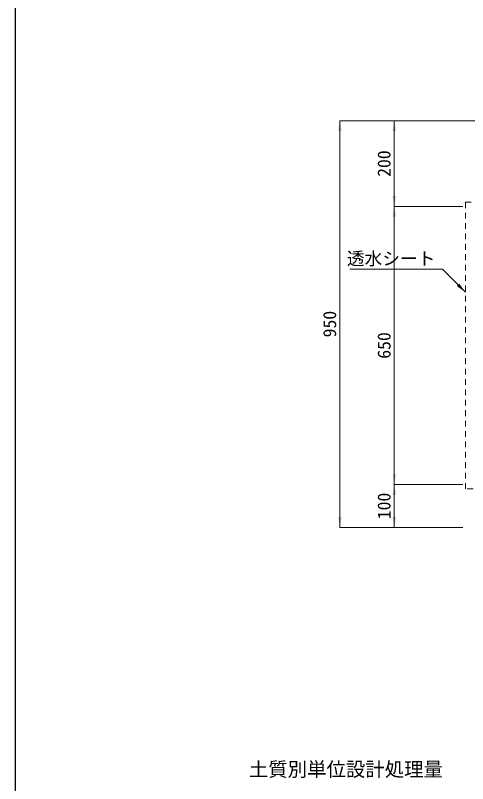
# Model space of a CAD drawing. Units: millimetres at full size. Extents: x 40781 to 122968, y -21714 to -2620.
# Drawn here: x 64071 to 65128, y -7576 to -5781 of the extents above; entities that cross this region are included whole.
import ezdxf
from ezdxf.enums import TextEntityAlignment as Align

# ---------------------------------------------------------------- set-up
doc = ezdxf.new("R2010")
doc.units = ezdxf.units.MM
doc.header["$LTSCALE"] = 18
doc.linetypes.add('USER2', pattern=[1.35, 0.75, -0.6])
for name, color, linetype, lineweight in [('0_2', 7, 'Continuous', 9), ('ハッチング', 7, 'Continuous', 5), ('寸法線', 7, 'Continuous', 9), ('枠', 5, 'Continuous', 25)]:
    doc.layers.add(name, color=color, linetype=linetype, lineweight=lineweight)
doc.styles.add('ＭＳ ゴシック', font='')
doc.styles.get('ＭＳ ゴシック').set_extended_font_data('MS Gothic')

# ---------------------------------------------------------------- blocks, each defined once
blk = doc.blocks.new('filled_arrow')
at = {"color": 0, "linetype": 'Continuous', "lineweight": -2}
blk.add_solid([(7.5, 1.25), (0, 0), (7.5, -1.25)], dxfattribs=at)

msp = doc.modelspace()

# ---------------------------------------------------------------- linework, layer by layer
at = {"layer": 'ハッチング', "linetype": 'USER2', "lineweight": 9}
msp.add_lwpolyline([(65902.38, -6217), (66112.38, -6217), (66112.38, -6887), (65122.38, -6887), (65122.38, -6217), (65332.38, -6217)], dxfattribs=at)
at = {"layer": '寸法線'}
for p, q in [((64829.4, -6027), (64829.4, -6977)), ((65268.88, -6027), (64829.4, -6027)), ((64956.45, -6027), (64956.45, -6227)), ((65268.88, -6027), (64956.45, -6027)), ((65116.38, -6227), (64956.45, -6227)), ((64956.45, -6227), (64956.45, -6877)), ((65116.38, -6227), (64956.45, -6227)), ((65116.38, -6877), (64956.45, -6877)), ((64956.45, -6877), (64956.45, -6977)), ((65116.38, -6877), (64956.45, -6877)), ((65116.38, -6977), (64829.4, -6977)), ((65116.38, -6977), (64956.45, -6977))]:
    msp.add_line(p, q, dxfattribs=at)
msp.add_lwpolyline([(65122.38, -6427.39), (65068.62, -6373.63), (64852.5, -6373.63)], dxfattribs=at)
at = {"layer": '枠'}
msp.add_line((64071.47, -9323.95), (64071.47, -4843.95), dxfattribs=at)

# ---------------------------------------------------------------- block references
at = {"layer": '寸法線', "xscale": 3.2, "yscale": 3.2}
for p, rotation in [((64829.4, -6027), 270), ((64956.45, -6027), 270), ((64956.45, -6227), 90), ((64956.45, -6227), 270), ((65122.38, -6427.39), 135), ((64956.45, -6877), 90), ((64956.45, -6877), 270), ((64829.4, -6977), 90), ((64956.45, -6977), 90)]:
    msp.add_blockref('filled_arrow', p, dxfattribs=dict(at, rotation=rotation))

# ---------------------------------------------------------------- texts
at = {"layer": '0_2', "style": 'ＭＳ ゴシック'}
msp.add_text('土質別単位設計処理量 ', height=33.23, dxfattribs=at).set_placement((64616.77, -7542.41), align=Align.MIDDLE_LEFT)
at = {"layer": '寸法線', "style": 'ＭＳ ゴシック'}
for s, p in [('200', (64932.45, -6127)), ('950', (64805.4, -6502)), ('650', (64932.45, -6552)), ('100', (64932.45, -6927))]:
    msp.add_text(s, height=30.38, rotation=90, dxfattribs=at).set_placement(p, align=Align.MIDDLE_CENTER)
msp.add_text('透水シート', height=30.38, dxfattribs=at).set_placement((65052.62, -6333.61), align=Align.TOP_RIGHT)

doc.saveas('drawing.dxf')
